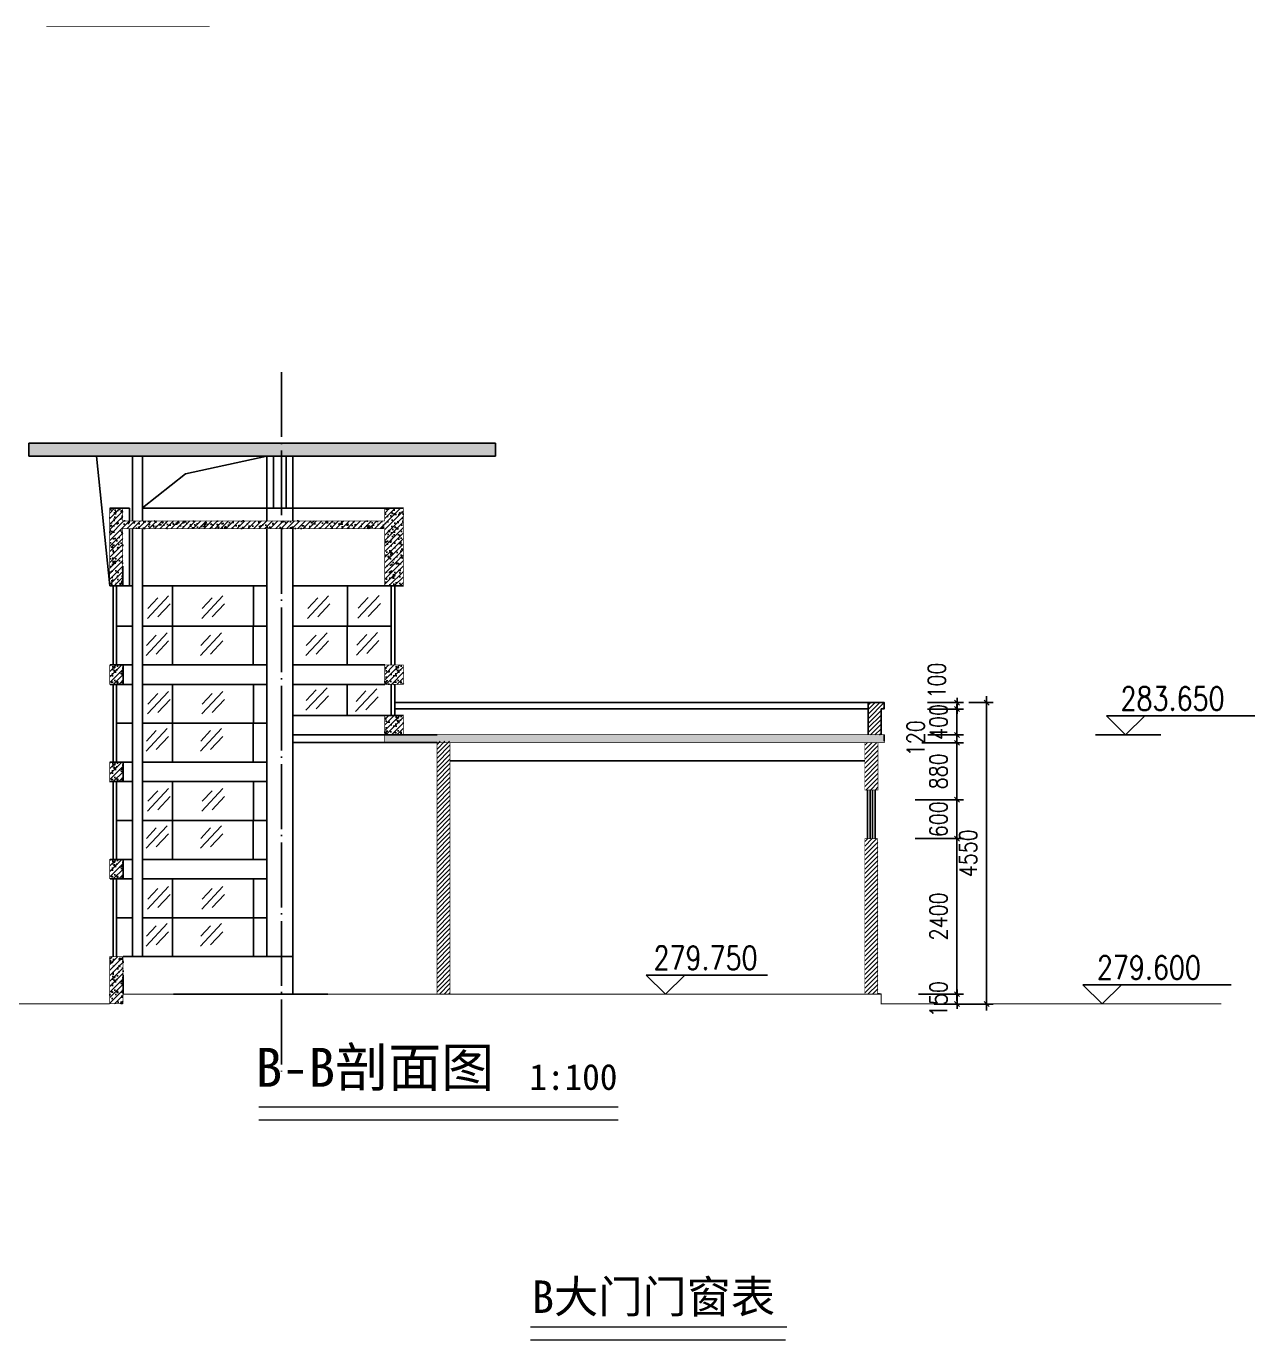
# Model space of a CAD drawing. Extents: x 249174 to 363784, y -3149 to 82603.
# Drawn here: x 343361 to 362312, y 20554 to 40832 of the extents above; entities that cross this region are included whole.
import ezdxf

# ---------------------------------------------------------------- set-up
doc = ezdxf.new("R2010")
doc.units = 0
doc.header["$LTSCALE"] = 1000
doc.header["$MEASUREMENT"] = 0
doc.linetypes.add('DOTE', pattern=[2.42, 2, -0.2, 0.02, -0.2])
doc.layers.get('0').update_dxf_attribs({"linetype": 'CONTINUOUS'})
doc.layers.get('DEFPOINTS').update_dxf_attribs({"color": 6, "linetype": 'CONTINUOUS'})
for name, color, linetype in [('111', 4, 'CONTINUOUS'), ('3', 84, 'CONTINUOUS'), ('DIM', 3, 'CONTINUOUS'), ('DOTE', 4, 'DOTE'), ('LAYER7', 8, 'CONTINUOUS'), ('PUB_TEXT', 7, 'CONTINUOUS'), ('W', 6, 'CONTINUOUS'), ('W-C', 1, 'DOTE')]:
    doc.layers.add(name, color=color, linetype=linetype)
doc.styles.add('DIM_FONT', font='SIMPLEX', dxfattribs={"width": 0.8})
doc.styles.add('HZTXT', font='SIMSUN.TTF')
doc.dimstyles.new('DIMN', dxfattribs={"dimtxt": 300, "dimasz": 1, "dimexe": 250, "dimexo": 300, "dimgap": 150, "dimtad": 1, "dimdec": 0, "dimzin": 0, "dimtxsty": 'DIM_FONT', "dimblk": '_DIMX', "dimblk1": '_DIMX', "dimblk2": '_DIMX', "dimcen": 100, "dimdle": 250, "dimclrd": 3, "dimclre": 3, "dimclrt": 7, "dimazin": 3, "dimtfac": 1, "dimtdec": 0, "dimtix": 1, "dimtmove": 0, "dimatfit": 3, "dimtolj": 1, "dimtzin": 0})
doc.dimstyles.new('NORMAL', dxfattribs={"dimtxt": 200, "dimasz": 1, "dimexe": 250, "dimexo": 300, "dimgap": 150, "dimtad": 1, "dimdec": 0, "dimzin": 0, "dimtxsty": 'DIM_FONT', "dimblk": '_DIMX', "dimblk1": '_DIMX', "dimblk2": '_DIMX', "dimsah": 1, "dimcen": 100, "dimdle": 250, "dimclrd": 3, "dimclre": 3, "dimclrt": 7, "dimazin": 3, "dimtfac": 1, "dimtdec": 0, "dimtix": 1, "dimtmove": 0, "dimatfit": 3, "dimtolj": 1, "dimtzin": 0})
pattern_1 = [(45, (186666.04, 184712.92), (-42.426407, 42.426407), []), (50, (186666.04, 184712.92), (215.17805, -18.82564), [22.5, -247.5]), (355, (186666.04, 184712.92), (-41.6254, 225.65764), [18, -198]), (100.4514, (186683.97, 184711.35), (173.55281, 206.83186), [19.12206, -210.34263]), (46.1842, (186666.04, 184772.92), (320.1723, -49.6557), [33.75, -371.25]), (96.6356, (186692.72, 184768.78), (280.3988, 292.23536), [28.6831, -315.5139]), (351.1842, (186666.04, 184772.92), (280.3986, 292.2356), [27, -297]), (21, (186696.04, 184757.92), (179.07212, -120.78567), [22.5, -247.5]), (326, (186696.04, 184757.92), (72.9946, 217.54501), [18, -198]), (71.4514, (186710.96, 184747.86), (252.06679, 96.75915), [19.12206, -210.34263]), (37.5, (186666.04, 184712.92), (3.647957, 99.868156), [0, -195.6, 0, -201, 0, -198.75]), (7.5, (186666.04, 184712.92), (78.92086, 118.323514), [0, -114.6, 0, -191.1, 0, -75.75]), (327.5, (186599.14, 184712.92), (160.14673, -6.766462), [0, -75, 0, -234, 0, -310.5]), (317.5, (186569.14, 184712.92), (174.95585, 30.031495), [0, -97.5, 0, -155.4, 0, -220.5])]
pattern_2 = [(45, (78875.164, 114359.56), (-42.426407, 42.426407), []), (50, (78875.16, 114359.56), (215.17805, -18.82564), [22.5, -247.5]), (355, (78875.16, 114359.56), (-41.6254, 225.65764), [18, -198]), (100.4514, (78893.1, 114358), (173.55281, 206.83186), [19.12206, -210.34263]), (46.1842, (78875.16, 114419.56), (320.17231, -49.6557), [33.75, -371.25]), (96.6356, (78901.85, 114415.42), (280.3988, 292.23536), [28.6831, -315.5139]), (351.1842, (78875.16, 114419.56), (280.3986, 292.23558), [27, -297]), (21, (78905.16, 114404.56), (179.07212, -120.78567), [22.5, -247.5]), (326, (78905.16, 114404.56), (72.9946, 217.54501), [18, -198]), (71.4514, (78920.09, 114394.5), (252.06679, 96.75915), [19.12206, -210.34263]), (37.5, (78875.164, 114359.56), (3.647957, 99.868156), [0, -195.6, 0, -201, 0, -198.75]), (7.5, (78875.16, 114359.56), (78.92086, 118.323514), [0, -114.6, 0, -191.1, 0, -75.75]), (327.5, (78808.264, 114359.56), (160.14673, -6.766462), [0, -75, 0, -234, 0, -310.5]), (317.5, (78778.26, 114359.56), (174.95585, 30.031495), [0, -97.5, 0, -155.4, 0, -220.5])]

# ---------------------------------------------------------------- blocks, each defined once
blk = doc.blocks.new('_OBLIQUE')
at = {"color": 0, "linetype": 'BYBLOCK'}
blk.add_line((-0.5, -0.5), (0.5, 0.5), dxfattribs=at)
blk = doc.blocks.new('*D177')
at = {"color": 3, "linetype": 'BYBLOCK'}
for p, q in [((307969, -98072), (308019, -98072)), ((308269, -98072), (308269, -97997)), ((308269, -98072), (308269, -98223)), ((307916, -98223), (308519, -98223)), ((308269, -98223), (308269, -98298))]:
    blk.add_line(p, q, dxfattribs=at)
at = {"layer": 'DEFPOINTS', "color": 0, "linetype": 'BYBLOCK'}
for p in [(308269, -98072), (307616, -98223), (308269, -98223)]:
    blk.add_point(p, dxfattribs=at)
at = {"color": 3, "linetype": 'BYBLOCK', "xscale": 75, "yscale": 75, "zscale": 75}
for p, rotation in [((308269, -98072), 270), ((308269, -98223), 90)]:
    blk.add_blockref('_OBLIQUE', p, dxfattribs=dict(at, rotation=rotation))
at = {"color": 7, "linetype": 'BYBLOCK', "insert": (307984, -98147), "char_height": 270, "attachment_point": 5, "rotation": 90, "style": 'DIM_FONT'}
blk.add_mtext('\\A1;150', dxfattribs=at)
blk = doc.blocks.new('_DIMX')
blk.add_line((-150, 0), (150, 0))
at = {"const_width": 50}
blk.add_lwpolyline([(-70, -70), (70, 70)], dxfattribs=at)
blk = doc.blocks.new('*D176')
at = {"color": 3, "linetype": 'BYBLOCK'}
for p, q in [((308725, -93473), (308725, -98323)), ((308453, -93573), (308825, -93573)), ((308453, -98223), (308825, -98223))]:
    blk.add_line(p, q, dxfattribs=at)
at = {"layer": 'DEFPOINTS', "color": 0, "linetype": 'BYBLOCK'}
for p in [(308353, -93573), (308353, -98223), (308725, -98223)]:
    blk.add_point(p, dxfattribs=at)
at = {"color": 3, "linetype": 'BYBLOCK', "xscale": 75, "yscale": 75, "zscale": 75}
for p, rotation in [((308725, -93573), 90), ((308725, -98223), 270)]:
    blk.add_blockref('_OBLIQUE', p, dxfattribs=dict(at, rotation=rotation))
at = {"color": 7, "linetype": 'BYBLOCK', "insert": (308440, -95898), "char_height": 270, "attachment_point": 5, "rotation": 90, "style": 'DIM_FONT'}
blk.add_mtext('\\A1;4550', dxfattribs=at)
blk = doc.blocks.new('*D228')
at = {"color": 3, "linetype": 'BYBLOCK'}
for p, q in [((300486, -67471), (301230, -67471)), ((301130, -67471), (301130, -67396)), ((301130, -67471), (301130, -68071)), ((300486, -68071), (301230, -68071)), ((301130, -68071), (301130, -68146))]:
    blk.add_line(p, q, dxfattribs=at)
at = {"layer": 'DEFPOINTS', "color": 0, "linetype": 'BYBLOCK'}
for p in [(300386, -67471), (300386, -68071), (301130, -68071)]:
    blk.add_point(p, dxfattribs=at)
at = {"color": 3, "linetype": 'BYBLOCK', "xscale": 75, "yscale": 75, "zscale": 75}
for p, rotation in [((301130, -67471), 270), ((301130, -68071), 90)]:
    blk.add_blockref('_OBLIQUE', p, dxfattribs=dict(at, rotation=rotation))
at = {"color": 7, "linetype": 'BYBLOCK', "insert": (300845, -67771), "char_height": 270, "attachment_point": 5, "rotation": 90, "style": 'DIM_FONT'}
blk.add_mtext('\\A1;600', dxfattribs=at)
blk = doc.blocks.new('*D229')
at = {"color": 3, "linetype": 'BYBLOCK'}
for p, q in [((301130, -66492), (301130, -67571)), ((300586, -66592), (301230, -66592)), ((300486, -67471), (301230, -67471))]:
    blk.add_line(p, q, dxfattribs=at)
at = {"layer": 'DEFPOINTS', "color": 0, "linetype": 'BYBLOCK'}
for p in [(300486, -66592), (300386, -67471), (301130, -67471)]:
    blk.add_point(p, dxfattribs=at)
at = {"color": 3, "linetype": 'BYBLOCK', "xscale": 75, "yscale": 75, "zscale": 75}
for p, rotation in [((301130, -66592), 90), ((301130, -67471), 270)]:
    blk.add_blockref('_OBLIQUE', p, dxfattribs=dict(at, rotation=rotation))
at = {"color": 7, "linetype": 'BYBLOCK', "insert": (300845, -67032), "char_height": 270, "attachment_point": 5, "rotation": 90, "style": 'DIM_FONT'}
blk.add_mtext('\\A1;880', dxfattribs=at)
blk = doc.blocks.new('*D227')
at = {"color": 3, "linetype": 'BYBLOCK'}
for p, q in [((300486, -68071), (301230, -68071)), ((301130, -67971), (301130, -70571)), ((300536, -70471), (301230, -70471))]:
    blk.add_line(p, q, dxfattribs=at)
at = {"layer": 'DEFPOINTS', "color": 0, "linetype": 'BYBLOCK'}
for p in [(300386, -68071), (300436, -70471), (301130, -70471)]:
    blk.add_point(p, dxfattribs=at)
at = {"color": 3, "linetype": 'BYBLOCK', "xscale": 75, "yscale": 75, "zscale": 75}
for p, rotation in [((301130, -68071), 90), ((301130, -70471), 270)]:
    blk.add_blockref('_OBLIQUE', p, dxfattribs=dict(at, rotation=rotation))
at = {"color": 7, "linetype": 'BYBLOCK', "insert": (300845, -69271), "char_height": 270, "attachment_point": 5, "rotation": 90, "style": 'DIM_FONT'}
blk.add_mtext('\\A1;2400', dxfattribs=at)
blk = doc.blocks.new('*D178')
at = {"color": 3, "linetype": 'BYBLOCK'}
for p, q in [((304158, -80145), (304158, -80070)), ((303706, -80145), (304258, -80145)), ((303797, -80265), (304258, -80265)), ((304158, -80145), (304158, -80265)), ((304158, -80145), (304158, -80265)), ((304158, -80265), (304158, -80340))]:
    blk.add_line(p, q, dxfattribs=at)
at = {"layer": 'DEFPOINTS', "color": 0, "linetype": 'BYBLOCK'}
for p in [(303606, -80145), (303697, -80265), (304158, -80265)]:
    blk.add_point(p, dxfattribs=at)
at = {"color": 3, "linetype": 'BYBLOCK', "xscale": 75, "yscale": 75, "zscale": 75}
for p, rotation in [((304158, -80145), 270), ((304158, -80265), 90)]:
    blk.add_blockref('_OBLIQUE', p, dxfattribs=dict(at, rotation=rotation))
at = {"color": 7, "linetype": 'BYBLOCK', "insert": (303520, -80195), "char_height": 270, "attachment_point": 5, "rotation": 90, "style": 'DIM_FONT'}
blk.add_mtext('\\A1;120', dxfattribs=at)
blk = doc.blocks.new('*D179')
at = {"color": 3, "linetype": 'BYBLOCK'}
for p, q in [((304158, -79745), (304158, -79670)), ((303706, -79745), (304258, -79745)), ((304158, -79745), (304158, -80145)), ((303706, -80145), (304258, -80145)), ((304158, -80145), (304158, -80220))]:
    blk.add_line(p, q, dxfattribs=at)
at = {"layer": 'DEFPOINTS', "color": 0, "linetype": 'BYBLOCK'}
for p in [(303606, -79745), (303606, -80145), (304158, -80145)]:
    blk.add_point(p, dxfattribs=at)
at = {"color": 3, "linetype": 'BYBLOCK', "xscale": 75, "yscale": 75, "zscale": 75}
for p, rotation in [((304158, -79745), 270), ((304158, -80145), 90)]:
    blk.add_blockref('_OBLIQUE', p, dxfattribs=dict(at, rotation=rotation))
at = {"color": 7, "linetype": 'BYBLOCK', "insert": (303873, -79945), "char_height": 270, "attachment_point": 5, "rotation": 90, "style": 'DIM_FONT'}
blk.add_mtext('\\A1;400', dxfattribs=at)
blk = doc.blocks.new('*D180')
at = {"color": 3, "linetype": 'BYBLOCK'}
for p, q in [((307816, -93573), (308369, -93573)), ((307816, -93673), (308369, -93673)), ((308269, -93573), (308269, -93498)), ((308269, -93573), (308269, -93673)), ((308269, -93573), (308269, -93673)), ((308269, -93673), (308269, -93748))]:
    blk.add_line(p, q, dxfattribs=at)
at = {"layer": 'DEFPOINTS', "color": 0, "linetype": 'BYBLOCK'}
for p in [(307716, -93573), (307716, -93673), (308269, -93673)]:
    blk.add_point(p, dxfattribs=at)
at = {"color": 3, "linetype": 'BYBLOCK', "xscale": 75, "yscale": 75, "zscale": 75}
for p, rotation in [((308269, -93573), 270), ((308269, -93673), 90)]:
    blk.add_blockref('_OBLIQUE', p, dxfattribs=dict(at, rotation=rotation))
at = {"color": 7, "linetype": 'BYBLOCK', "insert": (307958, -93233), "char_height": 270, "attachment_point": 5, "rotation": 90, "style": 'DIM_FONT'}
blk.add_mtext('\\A1;100', dxfattribs=at)

msp = doc.modelspace()

# ---------------------------------------------------------------- hatches: boundary and pattern name
at = {"layer": 'LAYER7', "linetype": 'BYBLOCK'}
h = msp.add_hatch(dxfattribs=at)
h.set_pattern_fill('AN31C', color=256, scale=300, style=0)
h.set_pattern_definition(pattern_2)
h.paths.add_polyline_path([(350602.3, 34202), (350597.5, 34402), (347297.5, 34402), (347297.5, 34202)])
h.paths.add_polyline_path([(347297.5, 34202), (347297.5, 34402), (343399.4, 34402), (343399.4, 34202)])
h = msp.add_hatch(dxfattribs=at)
h.set_pattern_fill('AN31C', color=256, scale=300, style=0)
h.set_pattern_definition(pattern_1)
h.paths.add_polyline_path([(347297.5, 33202), (344849.4, 33202), (344849.4, 33396.3), (344649.4, 33396.3), (344649.4, 33202), (344649.4, 32202), (344849.4, 32202), (344849.4, 32502), (344849.4, 33082), (347297.5, 33082)])
h.paths.add_polyline_path([(349179.5, 33396.3), (348891.8, 33396.3), (348891.8, 33202), (347297.5, 33202), (347297.5, 33082), (348891.4, 33082), (348889.9, 32202.4), (349179.5, 32202)])
h = msp.add_hatch(dxfattribs=at)
h.set_pattern_fill('AN31C', color=256, scale=300, style=0)
h.set_pattern_definition(pattern_2)
h.paths.add_polyline_path([(344648.9, 30679.5), (344855.3, 30679.5), (344855.3, 30979.5), (344649.4, 30979.5)])
h = msp.add_hatch(dxfattribs=at)
h.set_pattern_fill('AN31C', color=256, scale=300, style=0)
h.set_pattern_definition([(45, (83249.307, 114359.56), (-42.426407, 42.426407), []), (50, (83249.3, 114359.56), (215.17805, -18.82564), [22.5, -247.5]), (355, (83249.3, 114359.56), (-41.6254, 225.65764), [18, -198]), (100.4514, (83267.24, 114358), (173.55281, 206.83186), [19.12206, -210.34263]), (46.1842, (83249.3, 114419.56), (320.17231, -49.6557), [33.75, -371.25]), (96.6356, (83276, 114415.42), (280.3988, 292.23536), [28.6831, -315.5139]), (351.1842, (83249.3, 114419.56), (280.3986, 292.2356), [27, -297]), (21, (83279.3, 114404.56), (179.07212, -120.78567), [22.5, -247.5]), (326, (83279.3, 114404.56), (72.9946, 217.54501), [18, -198]), (71.4514, (83294.23, 114394.5), (252.06679, 96.75915), [19.12206, -210.34263]), (37.5, (83249.31, 114359.56), (3.647957, 99.868156), [0, -195.6, 0, -201, 0, -198.75]), (7.5, (83249.31, 114359.56), (78.92086, 118.323514), [0, -114.6, 0, -191.1, 0, -75.75]), (327.5, (83182.41, 114359.56), (160.14673, -6.766462), [0, -75, 0, -234, 0, -310.5]), (317.5, (83152.4, 114359.56), (174.95585, 30.031495), [0, -97.5, 0, -155.4, 0, -220.5])])
h.paths.add_polyline_path([(349179.5, 30979.5), (348891.8, 30979.5), (348891.8, 30679.5), (349179.5, 30679.5)])
h = msp.add_hatch(dxfattribs=at)
h.set_pattern_fill('ANSI31', color=256, scale=400, style=0)
h.set_pattern_definition([(45, (116563.407, 24699.305), (-35.355339, 35.355339), [])])
h.paths.add_polyline_path([(356547.5, 30301.6), (356597.5, 30301.6), (356597.5, 30401.6), (356347.5, 30401.6), (356347.5, 29901.6), (356547.5, 29901.6)])
h = msp.add_hatch(dxfattribs=at)
h.set_pattern_fill('AN31C', color=256, scale=300, style=0)
h.set_pattern_definition([(45, (83249.307, 113581.653), (-42.426407, 42.426407), []), (50, (83249.3, 113581.65), (215.17805, -18.82564), [22.5, -247.5]), (355, (83249.3, 113581.65), (-41.6254, 225.65764), [18, -198]), (100.4514, (83267.24, 113580.08), (173.55281, 206.83186), [19.12206, -210.34263]), (46.1842, (83249.3, 113641.65), (320.17231, -49.6557), [33.75, -371.25]), (96.6356, (83276, 113637.5), (280.3988, 292.23536), [28.6831, -315.5139]), (351.1842, (83249.3, 113641.65), (280.3986, 292.2356), [27, -297]), (21, (83279.3, 113626.65), (179.07212, -120.78567), [22.5, -247.5]), (326, (83279.3, 113626.65), (72.9946, 217.54501), [18, -198]), (71.4514, (83294.23, 113616.59), (252.06679, 96.75915), [19.12206, -210.34263]), (37.5, (83249.31, 113581.65), (3.647957, 99.868156), [0, -195.6, 0, -201, 0, -198.75]), (7.5, (83249.31, 113581.65), (78.92086, 118.323514), [0, -114.6, 0, -191.1, 0, -75.75]), (327.5, (83182.41, 113581.65), (160.14673, -6.766462), [0, -75, 0, -234, 0, -310.5]), (317.5, (83152.4, 113581.65), (174.95585, 30.031495), [0, -97.5, 0, -155.4, 0, -220.5])])
h.paths.add_polyline_path([(349179.5, 30201.6), (348891.8, 30201.6), (348891.8, 29901.6), (349179.5, 29901.6)])
h = msp.add_hatch(dxfattribs=at)
h.set_pattern_fill('AN31C', color=256, scale=300, style=0)
h.set_pattern_definition(pattern_1)
h.paths.add_polyline_path([(348891.8, 29901.6), (348891.8, 29781.6), (349697.5, 29781.6), (356497.5, 29781.6), (356597.5, 29781.5), (356597.5, 29901.6), (356547.5, 29901.6), (356347.5, 29901.6)])
h = msp.add_hatch(dxfattribs=at)
h.set_pattern_fill('ANSI31', color=256, scale=400, style=0)
h.set_pattern_definition([(45, (116563.407, 60015.506), (-35.355339, 35.355339), [])])
h.paths.add_polyline_path([(349896.6, 29801.6), (349697.5, 29801.6), (349697.5, 25901.6), (349896.6, 25901.6), (349896.6, 26201.6)])
h = msp.add_hatch(dxfattribs=at)
h.set_pattern_fill('ANSI31', color=256, scale=400, style=0)
h.set_pattern_definition([(45, (53561.096, 110043.52), (-35.355339, 35.355339), [])])
h.paths.add_polyline_path([(356499.4, 29781.6), (356497.5, 29781.6), (356297.5, 29781.6), (356297.5, 29049.5), (356498.5, 29049.5)])
h.paths.add_polyline_path([(356497.5, 28299.5), (356297.5, 28299.5), (356297.5, 25899.5), (356497.5, 25899.5)])
h = msp.add_hatch(dxfattribs=at)
h.set_pattern_fill('AN31C', color=256, scale=300, style=0)
h.set_pattern_definition([(45, (78875.164, 112859.56), (-42.426407, 42.426407), []), (50, (78875.16, 112859.56), (215.17805, -18.82564), [22.5, -247.5]), (355, (78875.16, 112859.56), (-41.6254, 225.65764), [18, -198]), (100.4514, (78893.1, 112858), (173.55281, 206.83186), [19.12206, -210.34263]), (46.1842, (78875.16, 112919.56), (320.17231, -49.6557), [33.75, -371.25]), (96.6356, (78901.85, 112915.42), (280.3988, 292.23536), [28.6831, -315.5139]), (351.1842, (78875.16, 112919.56), (280.3986, 292.2356), [27, -297]), (21, (78905.16, 112904.56), (179.07212, -120.78567), [22.5, -247.5]), (326, (78905.16, 112904.56), (72.9946, 217.54501), [18, -198]), (71.4514, (78920.09, 112894.5), (252.06679, 96.75915), [19.12206, -210.34263]), (37.5, (78875.164, 112859.56), (3.647957, 99.868156), [0, -195.6, 0, -201, 0, -198.75]), (7.5, (78875.16, 112859.56), (78.92086, 118.323514), [0, -114.6, 0, -191.1, 0, -75.75]), (327.5, (78808.264, 112859.56), (160.14673, -6.766462), [0, -75, 0, -234, 0, -310.5]), (317.5, (78778.26, 112859.56), (174.95585, 30.031495), [0, -97.5, 0, -155.4, 0, -220.5])])
h.paths.add_polyline_path([(344648.9, 29179.5), (344855.3, 29179.5), (344855.3, 29479.5), (344649.4, 29479.5)])
h = msp.add_hatch(dxfattribs=at)
h.set_pattern_fill('AN31C', color=256, scale=300, style=0)
h.set_pattern_definition([(45, (78875.164, 112859.56), (-42.426407, 42.426407), []), (50, (78875.16, 112859.56), (215.17805, -18.82564), [22.5, -247.5]), (355, (78875.16, 112859.56), (-41.6254, 225.65764), [18, -198]), (100.4514, (78893.1, 112858), (173.55281, 206.83186), [19.12206, -210.34263]), (46.1842, (78875.16, 112919.56), (320.17231, -49.6557), [33.75, -371.25]), (96.6356, (78901.85, 112915.42), (280.3988, 292.23536), [28.6831, -315.5139]), (351.1842, (78875.16, 112919.56), (280.3986, 292.2356), [27, -297]), (21, (78905.16, 112904.56), (179.07212, -120.78567), [22.5, -247.5]), (326, (78905.16, 112904.56), (72.9946, 217.54501), [18, -198]), (71.4514, (78920.09, 112894.5), (252.06679, 96.75915), [19.12206, -210.34263]), (37.5, (78875.164, 112859.56), (3.647957, 99.868156), [0, -195.6, 0, -201, 0, -198.75]), (7.5, (78875.16, 112859.56), (78.92086, 118.323514), [0, -114.6, 0, -191.1, 0, -75.75]), (327.5, (78808.264, 112859.56), (160.14673, -6.766462), [0, -75, 0, -234, 0, -310.5]), (317.5, (78778.26, 112859.56), (174.95585, 30.031495), [0, -97.5, 0, -155.4, 0, -220.5])])
h.paths.add_polyline_path([(344655.3, 29179.5), (344855.3, 29179.5), (344855.3, 29479.5), (344655.3, 29479.5)])
h = msp.add_hatch(dxfattribs=at)
h.set_pattern_fill('AN31C', color=256, scale=300, style=0)
h.set_pattern_definition([(45, (78875.164, 111359.56), (-42.426407, 42.426407), []), (50, (78875.16, 111359.56), (215.17805, -18.82564), [22.5, -247.5]), (355, (78875.16, 111359.56), (-41.6254, 225.65764), [18, -198]), (100.4514, (78893.1, 111358), (173.55281, 206.83186), [19.12206, -210.34263]), (46.1842, (78875.16, 111419.56), (320.17231, -49.6557), [33.75, -371.25]), (96.6356, (78901.85, 111415.42), (280.3988, 292.23536), [28.6831, -315.5139]), (351.1842, (78875.16, 111419.56), (280.3986, 292.2356), [27, -297]), (21, (78905.16, 111404.56), (179.07212, -120.78567), [22.5, -247.5]), (326, (78905.16, 111404.56), (72.9946, 217.54501), [18, -198]), (71.4514, (78920.09, 111394.5), (252.06679, 96.75915), [19.12206, -210.34263]), (37.5, (78875.164, 111359.56), (3.647957, 99.868156), [0, -195.6, 0, -201, 0, -198.75]), (7.5, (78875.16, 111359.56), (78.92086, 118.323514), [0, -114.6, 0, -191.1, 0, -75.75]), (327.5, (78808.264, 111359.56), (160.14673, -6.766462), [0, -75, 0, -234, 0, -310.5]), (317.5, (78778.26, 111359.56), (174.95585, 30.031495), [0, -97.5, 0, -155.4, 0, -220.5])])
h.paths.add_polyline_path([(344648.9, 27679.5), (344855.3, 27679.5), (344855.3, 27979.5), (344649.4, 27979.5)])
h = msp.add_hatch(dxfattribs=at)
h.set_pattern_fill('AN31C', color=256, scale=300, style=0)
h.set_pattern_definition([(45, (78875.164, 109581.653), (-42.426407, 42.426407), []), (50, (78875.16, 109581.65), (215.17805, -18.82564), [22.5, -247.5]), (355, (78875.16, 109581.65), (-41.6254, 225.65764), [18, -198]), (100.4514, (78893.1, 109580.08), (173.55281, 206.83186), [19.12206, -210.34263]), (46.1842, (78875.16, 109641.65), (320.17231, -49.6557), [33.75, -371.25]), (96.6356, (78901.85, 109637.5), (280.3988, 292.23536), [28.6831, -315.5139]), (351.1842, (78875.16, 109641.65), (280.3986, 292.2356), [27, -297]), (21, (78905.16, 109626.65), (179.07212, -120.78567), [22.5, -247.5]), (326, (78905.16, 109626.65), (72.9946, 217.54501), [18, -198]), (71.4514, (78920.09, 109616.59), (252.06679, 96.75915), [19.12206, -210.34263]), (37.5, (78875.164, 109581.65), (3.647957, 99.868156), [0, -195.6, 0, -201, 0, -198.75]), (7.5, (78875.16, 109581.65), (78.92086, 118.323514), [0, -114.6, 0, -191.1, 0, -75.75]), (327.5, (78808.264, 109581.65), (160.14673, -6.766462), [0, -75, 0, -234, 0, -310.5]), (317.5, (78778.26, 109581.65), (174.95585, 30.031495), [0, -97.5, 0, -155.4, 0, -220.5])])
h.paths.add_polyline_path([(344649.4, 25751.4), (344855.3, 25750.9), (344855.3, 26479.5), (344649.4, 26478.6)])

# ---------------------------------------------------------------- linework, layer by layer
at = {"layer": '111', "linetype": 'BYBLOCK'}
for p, q in [((350597.5, 34402), (350602.3, 34202)), ((345001.4, 34202), (345001.4, 33202)), ((345153.3, 34202), (345153.3, 33202)), ((345001.4, 33082), (345001.4, 26479.5)), ((345153.3, 33082), (345153.3, 26479.5)), ((344849.4, 32202), (344849.4, 32502)), ((344755.3, 32202), (344755.3, 30979.5)), ((344855.3, 30679.5), (344855.3, 30979.5)), ((344755.3, 30679.5), (344755.3, 29479.5)), ((349697.5, 29901.6), (347473, 29901.6)), ((349697.5, 29781.6), (347473, 29781.6)), ((344855.3, 29179.5), (344855.3, 29479.5)), ((344755.3, 29179.5), (344755.3, 27979.5)), ((356337.5, 29049.5), (356337.5, 28449.5)), ((356377.5, 29049.5), (356377.5, 28449.5)), ((356417.5, 29049.5), (356417.5, 28449.5)), ((356457.5, 28449.5), (356457.5, 29049.5)), ((356337.5, 28899.5), (356337.5, 28299.5)), ((356377.5, 28899.5), (356377.5, 28299.5)), ((356417.5, 28899.5), (356417.5, 28299.5)), ((356457.5, 28299.5), (356457.5, 28899.5)), ((344855.3, 27679.5), (344855.3, 27979.5)), ((344755.3, 27679.5), (344755.3, 26479.1)), ((344855.3, 25898.6), (344855.3, 26198.6))]:
    msp.add_line(p, q, dxfattribs=at)
for points, const_width in [([(344849.4, 33202), (344849.4, 33396.3), (344649.4, 33396.3), (344649.4, 33202)], 10), ([(349179.5, 32202), (349179.5, 33396.3), (348891.8, 33396.3), (348891.8, 33202)], 10), ([(344649.4, 33202), (344649.4, 32202)], 10), ([(348891.8, 33202), (344849.4, 33202)], 10), ([(348891.8, 33082), (344849.4, 33082), (344849.4, 32202)], 10), ([(348889.9, 32202.4), (348891.4, 33082)], 10), ([(344649.4, 32202), (344849.4, 32202)], 10), ([(348889.9, 32202.4), (349179.5, 32202)], 10), ([(349179.5, 29901.6), (356347.5, 29901.6), (356347.5, 30401.6), (356597.5, 30401.6), (356597.5, 30301.6), (356547.5, 30301.6), (356547.5, 29901.6), (356597.5, 29901.6), (356597.5, 29781.5), (356497.5, 29781.6)], 10), ([(348891.8, 29781.6), (348891.8, 29901.6)], 10), ([(356547.5, 29901.6), (356347.5, 29901.6)], 10), ([(356497.5, 29781.6), (348891.8, 29781.6)], 10), ([(349697.5, 29781.6), (349697.5, 25901.6)], 10), ([(349896.6, 29781.6), (349896.6, 26201.6)], 10), ([(356297.5, 29781.6), (356203, 29781.6)], 10), ([(356297.5, 25899.5), (356297.5, 28299.5), (356497.5, 28299.5)], 10), ([(356497.5, 28299.5), (356497.5, 25899.5), (356497.5, 25899.5), (356497.5, 25899.5)], 10), ([(349896.6, 25901.6), (349896.6, 26201.6)], 10), ([(344649.4, 25751.6), (338381.9, 25751.6)], 15), ([(349896.6, 25901.6), (344855.3, 25901.6)], 15), ([(361797.8, 25749.5), (356547.5, 25749.5), (356547.5, 25899.5), (349896.6, 25899.5)], 15)]:
    msp.add_lwpolyline(points, dxfattribs=dict(at, const_width=const_width))
at = {"layer": '111', "linetype": 'BYBLOCK', "const_width": 10}
for points in [[(344649.4, 30979.5), (344855.3, 30979.5), (344855.3, 30679.5), (344648.9, 30679.5)], [(348891.8, 30979.5), (349179.5, 30979.5), (349179.5, 30679.5), (348891.8, 30679.5)], [(348891.8, 30201.6), (349179.5, 30201.6), (349179.5, 29901.6), (348891.8, 29901.6)], [(344649.4, 29479.5), (344855.3, 29479.5), (344855.3, 29179.5), (344648.9, 29179.5)], [(344649.4, 27979.5), (344855.3, 27979.5), (344855.3, 27679.5), (344648.9, 27679.5)], [(344649.4, 26478.6), (344855.3, 26479.5), (344855.3, 25750.9), (344649.4, 25751.4)]]:
    msp.add_lwpolyline(points, close=True, dxfattribs=at)
at = {"layer": '3'}
for p, q in [((362312.3, 30192.6), (360023.4, 30192.6)), ((360023.4, 30192.6), (360321.5, 29899)), ((360321.5, 29899), (360619.6, 30192.6)), ((359858.3, 29899), (360865.2, 29899)), ((352924, 26193.1), (353222.1, 25899.5)), ((354794.7, 26193.1), (352924, 26193.1)), ((353222.1, 25899.5), (353520.2, 26193.1)), ((359658.8, 26043.1), (359956.9, 25749.5)), ((361947.8, 26043.1), (359658.8, 26043.1)), ((359956.9, 25749.5), (360255, 26043.1))]:
    msp.add_line(p, q, dxfattribs=at)
at = {"layer": 'DIM', "linetype": 'BYBLOCK'}
msp.add_line((356547.5, 25899.5), (356497.5, 25910.2), dxfattribs=at)
for points, const_width in [([(343670.9, 40827), (346188.1, 40827)], 10), ([(346946, 24157.5), (352496.6, 24157.5)], 20), ([(346946, 23957.5), (352496.6, 23957.5)], 20), ([(351137.1, 20763.7), (355096.6, 20763.7)], 20), ([(351137.1, 20563.7), (355078.6, 20563.7)], 20)]:
    msp.add_lwpolyline(points, dxfattribs=dict(at, const_width=const_width))
at = {"layer": 'DOTE', "linetype": 'BYBLOCK'}
for p, q in [((350597.5, 34402), (343399.4, 34402)), ((343399.4, 34202), (343399.4, 34402)), ((343399.4, 34202), (350602.3, 34202)), ((344649.4, 32202), (344446.3, 34202)), ((347073, 33202), (347073, 34202)), ((347173, 33402), (347173, 34202)), ((347373, 33402), (347373, 34202)), ((347473, 33202), (347473, 34202)), ((344954.1, 33396.3), (344649.4, 33396.3)), ((344954.1, 33396.3), (344954.1, 33202)), ((349179.5, 33396.3), (345153.3, 33396.3)), ((344954.1, 33082), (344954.1, 32202)), ((347073, 26479.5), (347073, 33082)), ((347473, 25901.6), (347473, 33082)), ((344649.4, 32202), (345001.4, 32202)), ((344699.4, 30979.5), (344699.4, 32202)), ((345153.3, 32202), (347073, 32202)), ((347473, 32202), (349179.5, 32202)), ((348988.6, 30979.7), (348988.6, 32202.2)), ((349044.6, 30979.7), (349044.6, 32202.2)), ((344699.4, 29479.5), (344699.4, 30679.5)), ((348988.6, 30201.8), (348988.6, 30679.7)), ((349044.6, 30201.8), (349044.6, 30679.7)), ((349044.6, 30401.6), (356597.5, 30401.6)), ((356347.5, 30301.6), (349044.6, 30301.6)), ((356347.5, 30401.6), (356347.5, 29901.6)), ((356547.5, 29901.6), (356547.5, 30301.6)), ((356597.5, 30301.6), (356547.5, 30301.6)), ((356597.5, 30301.6), (356597.5, 30401.6)), ((356597.5, 29801.6), (356597.5, 29901.6)), ((349896.6, 29501.6), (356297.5, 29501.6)), ((344699.4, 27979.5), (344699.4, 29179.5)), ((344699.4, 26478.8), (344699.4, 27679.5)), ((348014, 25901.6), (345634.9, 25901.6))]:
    msp.add_line(p, q, dxfattribs=at)
at = {"layer": 'DOTE', "linetype": 'BYBLOCK', "const_width": 10}
msp.add_lwpolyline([(356297.5, 29781.6), (356297.5, 29049.5), (356498.5, 29049.5), (356499.4, 29781.6)], dxfattribs=at)
at = {"layer": 'LAYER7', "linetype": 'BYBLOCK'}
for p, q in [((347073, 34202), (345815.6, 33925.1)), ((345815.6, 33925.1), (345153.3, 33402)), ((345231.3, 31696.6), (345557.6, 32044.4)), ((345618.7, 30979.5), (345618.7, 32202)), ((346069.6, 31696.6), (346395.8, 32044.4)), ((346866.1, 32202), (346863.7, 30979.5)), ((347698.3, 31696.6), (348024.5, 32044.4)), ((348315.8, 32202), (348313.4, 30979.5)), ((348477.2, 31703.3), (348803.5, 32051.1)), ((345237.3, 31849), (345390.3, 32012.1)), ((345390, 31719.5), (345578.8, 31920.8)), ((346075.5, 31849), (346228.5, 32012.1)), ((346228.2, 31719.5), (346417.1, 31920.8)), ((347704.2, 31849), (347857.2, 32012.1)), ((347857, 31719.5), (348045.8, 31920.8)), ((348483.1, 31855.8), (348636.1, 32018.9)), ((348635.9, 31726.3), (348824.7, 31927.6)), ((345001.4, 31579.5), (344755.3, 31579.5)), ((347073, 31579.5), (345153.3, 31579.5)), ((345208.6, 31124.3), (345534.8, 31472.1)), ((345214.5, 31276.8), (345367.5, 31439.9)), ((346046.8, 31124.3), (346373, 31472.1)), ((346052.7, 31276.8), (346205.7, 31439.9)), ((348988.6, 31579.5), (347473, 31579.5)), ((347675.5, 31124.3), (348001.8, 31472.1)), ((347681.4, 31276.8), (347834.4, 31439.9)), ((348454.4, 31131), (348780.7, 31478.8)), ((348460.4, 31283.5), (348613.4, 31446.6)), ((345367.2, 31147.3), (345556, 31348.6)), ((346205.5, 31147.3), (346394.3, 31348.6)), ((347834.2, 31147.3), (348023, 31348.6)), ((348613.1, 31154), (348801.9, 31355.3)), ((345618.7, 29479.5), (345618.7, 30679.5)), ((346866.1, 30679.5), (346863.7, 29479.5)), ((347675.5, 30279.2), (348001.8, 30627)), ((348312.8, 30679.5), (348311.9, 30201.6)), ((345231.3, 30223), (345557.6, 30570.8)), ((345237.3, 30375.5), (345390.3, 30538.6)), ((345390, 30246), (345578.8, 30447.3)), ((346069.6, 30223), (346395.8, 30570.8)), ((346075.5, 30375.5), (346228.5, 30538.6)), ((346228.2, 30246), (346417.1, 30447.3)), ((347681.4, 30431.7), (347834.4, 30594.8)), ((347834.2, 30302.2), (348023, 30503.5)), ((348768.5, 30609.8), (348442.3, 30262)), ((348601.2, 30577.6), (348448.2, 30414.5)), ((348789.8, 30486.2), (348600.9, 30285)), ((345001.4, 30079.5), (344755.3, 30079.5)), ((347073, 30079.5), (345153.3, 30079.5)), ((345208.6, 29650.7), (345534.8, 29998.5)), ((345214.5, 29803.2), (345367.5, 29966.3)), ((345367.2, 29673.7), (345556, 29875)), ((346046.8, 29650.7), (346373, 29998.5)), ((346052.7, 29803.2), (346205.7, 29966.3)), ((346205.5, 29673.7), (346394.3, 29875)), ((345231.3, 28723), (345557.6, 29070.8)), ((345237.3, 28875.5), (345390.3, 29038.6)), ((345618.7, 27979.5), (345618.7, 29179.5)), ((346069.6, 28723), (346395.8, 29070.8)), ((346075.5, 28875.5), (346228.5, 29038.6)), ((346866.1, 29179.5), (346863.7, 27979.5)), ((345390, 28746), (345578.8, 28947.3)), ((346228.2, 28746), (346417.1, 28947.3)), ((344755.3, 28579.5), (345001.4, 28579.5)), ((345153.3, 28579.5), (347073, 28579.5)), ((345208.6, 28150.7), (345534.8, 28498.5)), ((345214.5, 28303.2), (345367.5, 28466.3)), ((346046.8, 28150.7), (346373, 28498.5)), ((346052.7, 28303.2), (346205.7, 28466.3)), ((345367.2, 28173.7), (345556, 28375)), ((346205.5, 28173.7), (346394.3, 28375)), ((345618.7, 26479.5), (345618.7, 27679.5)), ((346866.6, 27679.5), (346864.3, 26479.5)), ((345231.3, 27212.2), (345557.6, 27560)), ((345237.3, 27364.7), (345390.3, 27527.8)), ((345390, 27235.2), (345578.8, 27436.5)), ((346069.6, 27212.2), (346395.8, 27560)), ((346075.5, 27364.7), (346228.5, 27527.8)), ((346228.2, 27235.2), (346417.1, 27436.5)), ((345001.4, 27079.5), (344755.3, 27079.5)), ((347073, 27079.5), (345153.3, 27079.5)), ((345208.6, 26639.9), (345534.8, 26987.7)), ((346046.8, 26639.9), (346373, 26987.7)), ((345214.5, 26792.4), (345367.5, 26955.5)), ((345367.2, 26662.9), (345556, 26864.2)), ((346052.7, 26792.4), (346205.7, 26955.5)), ((346205.5, 26662.9), (346394.3, 26864.2))]:
    msp.add_line(p, q, dxfattribs=at)
at = {"layer": 'W', "linetype": 'BYBLOCK'}
for p, q in [((344655.3, 30979.5), (345001.4, 30979.5)), ((345153.3, 30979.5), (347073, 30979.5)), ((347473, 30979.5), (348891.8, 30979.5)), ((345001.4, 30679.5), (344655.3, 30679.5)), ((347073, 30679.5), (345153.3, 30679.5)), ((348891.8, 30679.5), (347473, 30679.5)), ((349179.5, 30201.6), (347473, 30201.6)), ((345001.4, 29479.5), (344655.3, 29479.5)), ((347073, 29479.5), (345153.3, 29479.5)), ((345001.4, 29179.5), (344655.3, 29179.5)), ((347073, 29179.5), (345153.3, 29179.5)), ((345001.4, 27979.5), (344655.3, 27979.5)), ((347073, 27979.5), (345153.3, 27979.5)), ((345001.4, 27679.5), (344655.3, 27679.5)), ((347073, 27679.5), (345153.3, 27679.5)), ((347473, 26479.5), (344855.3, 26479.5))]:
    msp.add_line(p, q, dxfattribs=at)
at = {"layer": 'W-C', "ltscale": 0.5}
msp.add_line((347297.5, 35497.4), (347297.5, 24664.9), dxfattribs=at)

# ---------------------------------------------------------------- texts
at = {"layer": 'DIM', "linetype": 'BYBLOCK', "style": 'HZTXT'}
for s, height, p in [('B-B剖面图', 600, (346900.4, 24471.2)), ('1:100', 400, (351120.8, 24423.3)), ('B大门门窗表', 500, (351162.5, 20982.9))]:
    msp.add_text(s, height=height, dxfattribs=at).set_placement(p)
at = {"layer": 'PUB_TEXT', "linetype": 'CONTINUOUS', "style": 'DIM_FONT', "width": 0.8}
for s, p in [('283.650', (360242.3, 30279.9)), ('279.750', (353037.8, 26280.5)), ('279.600', (359877.8, 26130.5))]:
    msp.add_text(s, height=360, dxfattribs=at).set_placement(p)

# ---------------------------------------------------------------- dimensions: what is measured, and where the dimension line sits
at = {"layer": 'DIM', "linetype": 'BYBLOCK'}
for base, p1, p2, dimstyle, override, picture, middle, set_off in [((357719.4, 30298.5), (357167.3, 30398.5), (357167.3, 30298.5), 'DIMN', {"dimtxt": 270, "dimasz": 75, "dimexe": 100, "dimexo": 100, "dimblk1": 'OBLIQUE', "dimblk2": 'OBLIQUE', "dimsah": 1, "dimdle": 100}, '*D180', (357409.2, 30737.8), (49450.9, 123971.3)), ((357719.4, 29778.5), (357167.3, 29898.5), (357258.5, 29778.5), 'NORMAL', {"dimtxt": 270, "dimasz": 75, "dimexe": 100, "dimexo": 100, "dimblk1": 'OBLIQUE', "dimblk2": 'OBLIQUE', "dimdle": 100}, '*D178', (357080.8, 29848.5), (53561.1, 110043.5))]:
    dim = msp.add_linear_dim(base=base, p1=p1, p2=p2, angle=90, dimstyle=dimstyle, override=override, dxfattribs=at)
    dim.commit()
    dim.dimension.update_dxf_attribs({"geometry": picture, "text_midpoint": middle, "dimtype": 128, "insert": set_off})
for base, p1, p2, text, override, picture, middle in [((358176, 25748.5), (357803.9, 30398.5), (357803.9, 25748.5), '4550', {"dimtxt": 270, "dimasz": 75, "dimexe": 100, "dimexo": 100, "dimblk1": 'OBLIQUE', "dimblk2": 'OBLIQUE', "dimsah": 1, "dimdle": 100}, '*D176', (357891, 28073.5)), ((357719.4, 25748.5), (357719.4, 25899.5), (357067.3, 25748.5), '150', {"dimtxt": 270, "dimasz": 75, "dimblk1": 'OBLIQUE', "dimblk2": 'OBLIQUE', "dimsah": 1}, '*D177', (357434.4, 25824))]:
    dim = msp.add_linear_dim(base=base, p1=p1, p2=p2, angle=90, text=text, dimstyle='DIMN', override=override, dxfattribs=at)
    dim.commit()
    dim.dimension.update_dxf_attribs({"geometry": picture, "text_midpoint": middle, "insert": (49450.9, 123971.3)})
for base, p1, p2, angle, dimstyle, override, picture, middle, set_off in [((357719.4, 29898.5), (357167.3, 30298.5), (357167.3, 29898.5), 90, 'NORMAL', {"dimtxt": 270, "dimasz": 75, "dimexe": 100, "dimexo": 100, "dimblk1": 'OBLIQUE', "dimblk2": 'OBLIQUE', "dimdle": 100}, '*D179', (357434.4, 30098.5), (53561.1, 110043.5)), ((357719.4, 28898.9), (357074.9, 29778.5), (356974.9, 28898.9), 270, 'NORMAL', {"dimtxt": 270, "dimasz": 75, "dimexe": 100, "dimexo": 100, "dimblk1": 'OBLIQUE', "dimblk2": 'OBLIQUE', "dimdle": 100}, '*D229', (357434.4, 29338.7), (56589, 96370.2)), ((357719.4, 28298.9), (356974.9, 28898.9), (356974.9, 28298.9), 270, 'NORMAL', {"dimtxt": 270, "dimasz": 75, "dimexe": 100, "dimexo": 100, "dimblk1": 'OBLIQUE', "dimblk2": 'OBLIQUE', "dimdle": 100}, '*D228', (357434.4, 28598.9), (56589, 96370.2)), ((357719.4, 25898.9), (356974.9, 28298.9), (357024.9, 25898.9), 270, 'DIMN', {"dimtxt": 270, "dimasz": 75, "dimexe": 100, "dimexo": 100, "dimblk1": 'OBLIQUE', "dimblk2": 'OBLIQUE', "dimsah": 1, "dimdle": 100}, '*D227', (357434.4, 27098.9), (56589, 96370.2))]:
    dim = msp.add_linear_dim(base=base, p1=p1, p2=p2, angle=angle, dimstyle=dimstyle, override=override, dxfattribs=at)
    dim.commit()
    dim.dimension.update_dxf_attribs({"geometry": picture, "text_midpoint": middle, "insert": set_off})

doc.saveas('drawing.dxf')
